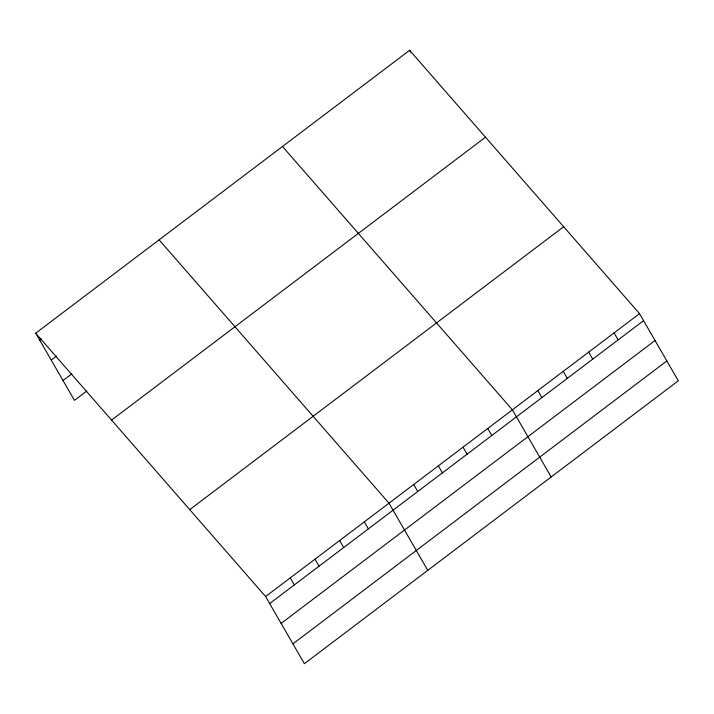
<?xml version="1.0" encoding="UTF-8"?>
<svg xmlns="http://www.w3.org/2000/svg" width="714" height="714" viewBox="0 0 714 714"><rect width="100%" height="100%" fill="white"/><g stroke="black" fill="none" stroke-linecap="round" stroke-linejoin="round"><path stroke-width="1.07" d="M35.7 333.206L409.622 50.301L639.53 313.642L678.3 380.794L304.378 663.699L265.608 596.538L35.7 333.206L74.47 400.358L86.813 391.022M39.752 340.221L41.519 338.891M51.212 360.07L56.495 356.063M63.019 380.517L71.828 373.85M111.571 420.1L485.493 137.204M189.737 509.635L563.658 226.74M265.608 596.538L639.53 313.642M269.66 603.562L643.582 320.657M281.111 623.402L655.041 340.507M292.918 643.849L666.84 360.954M282.485 146.486L512.393 409.827L551.163 476.979M159.097 239.85L388.996 503.183L427.775 570.343M614.102 332.876L618.154 339.9M588.675 352.118L592.727 359.133M409.622 50.301L410.639 52.06M563.248 371.351L567.3 378.375M537.821 390.585L541.872 397.609M487.716 428.498L491.767 435.513M463.038 447.169L467.09 454.184M438.36 465.84L442.412 472.864M413.674 484.511L417.735 491.535M364.318 521.854L368.37 528.878M339.641 540.525L343.693 547.549M314.963 559.196L319.015 566.22M290.286 577.867L294.338 584.891"/></g></svg>
